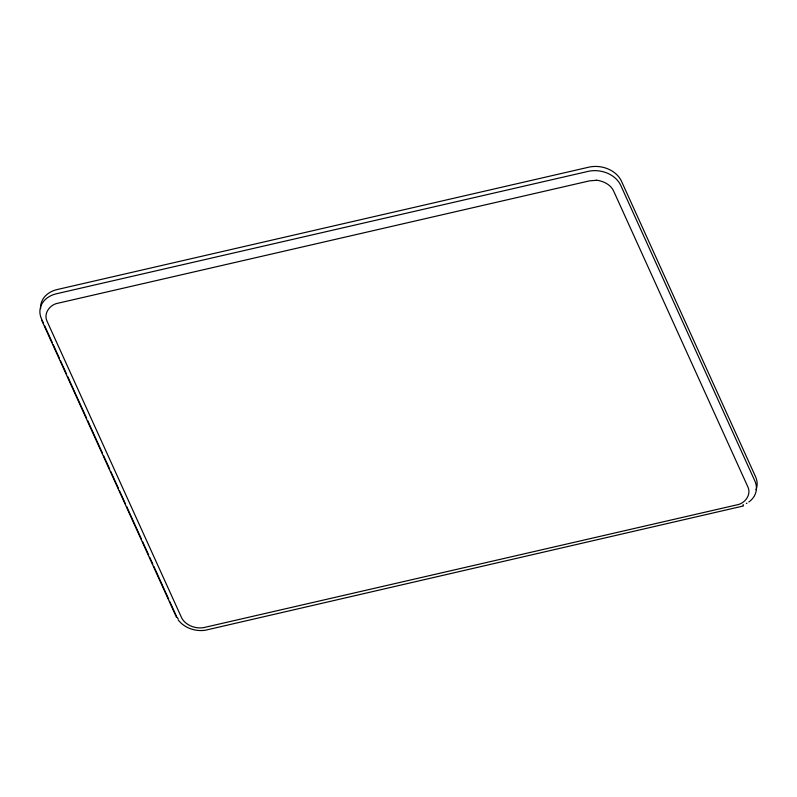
<?xml version="1.0" encoding="UTF-8"?>
<svg xmlns="http://www.w3.org/2000/svg" width="797" height="797" viewBox="0 0 797 797"><rect width="100%" height="100%" fill="white"/><g stroke="black" fill="none" stroke-linecap="round" stroke-linejoin="round"><path stroke-width="1.2" d="M596.246 180.321L589.561 180.849L58.231 303.159C50.012 304.364 43.058 313.52 47.192 321.54L181.955 618.532C186.319 625.605 195.335 628.813 203.365 627.697L736.667 504.919C744.886 503.724 751.84 494.568 747.716 486.549L613.67 191.131C610.681 184.366 602.931 180.959 596.246 180.142M743.382 505.965L205.317 630.238C195.295 631.752 184.306 627.996 178.1 619.807M43.526 323.293L41.474 318.77A25.634 20.114 9.6 0 1 41.195 318.133M44.552 325.555L52.243 342.511M53.269 344.772L59.426 358.341M60.452 360.603L66.609 374.162M67.635 376.423L86.614 418.246M87.64 420.507L102.514 453.294M103.54 455.555L109.697 469.124M110.723 471.376L118.414 488.332M119.44 490.593L125.597 504.162M126.623 506.424L141.497 539.21M142.524 541.472L148.68 555.031M149.706 557.292L152.785 564.077M153.811 566.338L168.685 599.115M169.711 601.376L176.376 616.071M41.643 320.155L176.545 617.436M754.45 495.754A25.634 20.114 9.6 0 0 754.849 480.92L620.763 185.422A25.634 20.114 9.6 0 0 588.784 171.225L56.517 293.744A25.634 20.114 9.6 0 0 40.199 314.855M754.111 496.332A25.634 20.114 9.6 0 1 752.956 498.025M752.527 498.563A25.634 20.114 9.6 0 1 750.575 500.576M750.027 501.044A25.634 20.114 9.6 0 1 748.881 501.941M747.018 503.146A25.634 20.114 9.6 0 1 746.361 503.505M743.581 504.79A25.634 20.114 9.6 0 1 742.854 505.059M178.199 618.741A25.634 20.114 9.6 0 1 177.801 618.223M177.412 617.695A25.634 20.114 9.6 0 1 177.054 617.167M40.946 317.485A25.634 20.114 9.6 0 1 40.348 315.522M40.637 308.668A25.634 20.114 9.6 0 1 57.225 289.54L589.491 167.021A25.634 20.114 9.6 0 1 621.471 181.218L755.556 476.716A25.634 20.114 9.6 0 1 756.014 489.747"/></g></svg>
